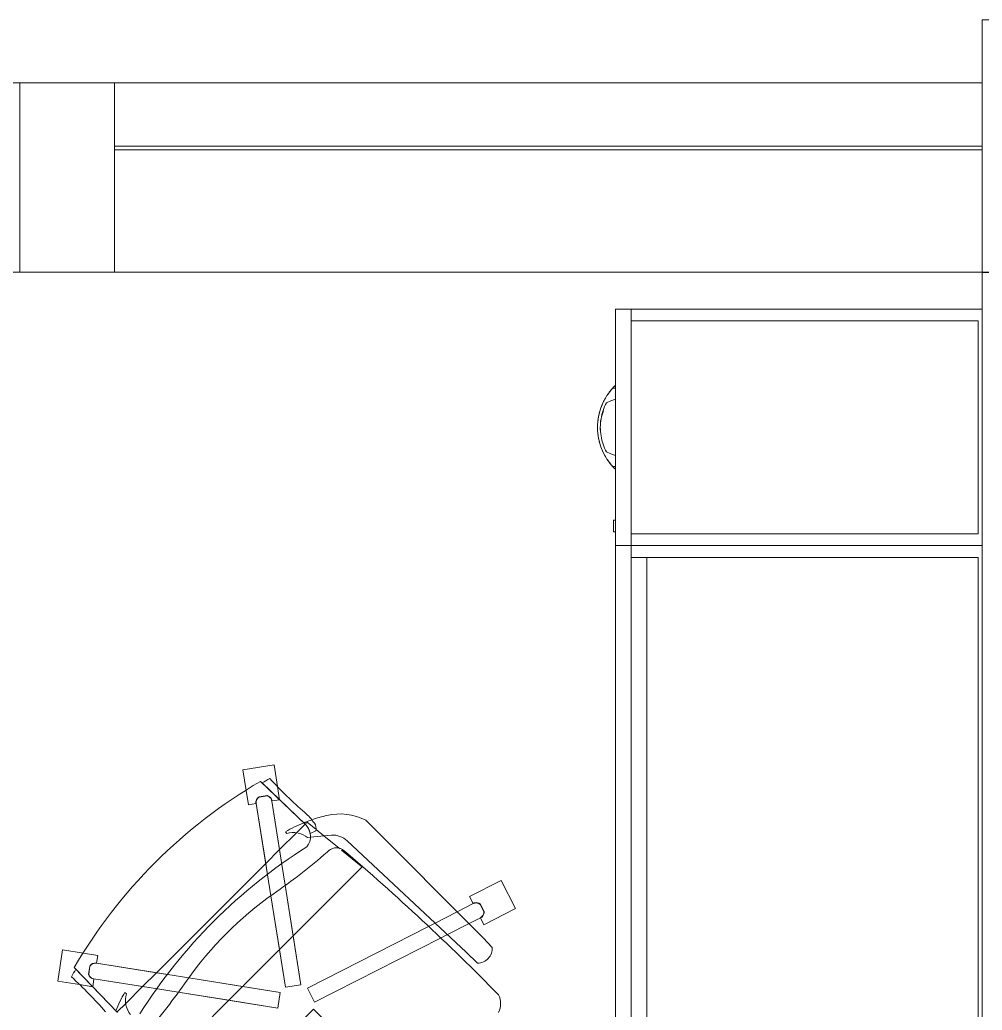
# Model space of a CAD drawing. Header units: inches. Extents: x 0 to 2535, y 0 to 2052.
# Drawn here: x 2038 to 2099, y 1988.7 to 2051.5 of the extents above; entities that cross this region are included whole.
import ezdxf

# ---------------------------------------------------------------- set-up
doc = ezdxf.new("R2010")
doc.units = ezdxf.units.IN
doc.header["$MEASUREMENT"] = 0
for name, color, linetype, lineweight in [('_700_INTERIORS', 7, 'Continuous', 9), ('A-DETL', 90, 'Continuous', 9), ('CORE', 7, 'Continuous', 9), ('I-FURN', 30, 'Continuous', 9), ('I-FURN-PNLS', 30, 'Continuous', 9), ('I-WALL', 2, 'Continuous', 13), ('Victor Bldg - 7th Floor_LINK_dwg', 8, 'Continuous', 9), ('WINDOWS', 7, 'Continuous', 9)]:
    doc.layers.add(name, color=color, linetype=linetype, lineweight=lineweight)

# ---------------------------------------------------------------- blocks, each defined once
blk = doc.blocks.new('Victor Bldg - 7th Floor_LINK_dwg-6972240-Level 07  POWER _ SIGNAL')
at = {"layer": '_700_INTERIORS'}
blk.add_line((2097.94, 2035.5), (2102.815, 2035.5), dxfattribs=at)
at = {"layer": 'CORE', "flags": 128}
blk.add_lwpolyline([(2119, 2035.5), (2099, 2035.5), (2099, 2051.5), (2163, 2051.5), (2163, 2035.5), (2143, 2035.5)], dxfattribs=at)
at = {"layer": 'WINDOWS'}
for p, q in [((2099, 2047.5), (1983, 2047.5)), ((2099, 2043.5), (2044, 2043.5)), ((2099, 2043.25), (2044, 2043.25)), ((2099, 2035.5), (1983, 2035.5))]:
    blk.add_line(p, q, dxfattribs=at)
at = {"layer": 'WINDOWS', "flags": 128}
blk.add_lwpolyline([(2038, 2035.5), (2038, 2047.5), (2044, 2047.5), (2044, 2035.5)], close=True, dxfattribs=at)
blk = doc.blocks.new('Zira Wksta 12 - Type 1-V49-Level 07  POWER _ SIGNAL')
at = {"layer": 'I-FURN'}
for p, q in [((-24.173, 93.98), (-24, 93.98)), ((-24.173, 93.98), (-24, 93.98)), ((-24.173, 93.98), (-24, 93.98)), ((-24, 93.987), (-24.167, 93.987)), ((-24, 93.987), (-24.167, 93.987)), ((-24, 93.987), (-24.167, 93.987)), ((-24, 94.124), (-24, 94.157)), ((-24, 94.157), (-24, 94.131)), ((-24, 94.104), (-24, 94.157)), ((-24, 94.157), (-24, 94.114)), ((-24, 94.104), (-24, 94.157)), ((-24, 94.157), (-24, 94.114)), ((-24, 94.131), (-24, 94.114)), ((-24, 94.104), (-24, 94.124)), ((-24, 94.114), (-24, 94.012)), ((-24, 94.114), (-24, 94.012)), ((-24, 94.114), (-24, 94.012)), ((-24, 94.012), (-24, 94.104)), ((-24, 94.012), (-24, 94.104)), ((-24, 94.012), (-24, 94.104)), ((-24, 93.98), (-24, 94.012)), ((-24, 94.012), (-24, 93.987)), ((-24, 93.98), (-24, 94.012)), ((-24, 94.012), (-24, 93.987)), ((-24, 93.98), (-24, 94.012)), ((-24, 94.012), (-24, 93.987)), ((-24, 93.98), (-24, 93.291)), ((-24, 93.639), (-24, 93.98)), ((-24, 93.98), (-24, 93.291)), ((-24, 93.639), (-24, 93.98)), ((-24, 93.98), (-24, 93.291)), ((-24, 93.639), (-24, 93.98)), ((-24, 93.291), (-24, 93.636)), ((-24, 93.291), (-24, 93.636)), ((-24, 93.291), (-24, 93.636)), ((-24.561, 93.059), (-24.281, 93.175)), ((-24.561, 93.059), (-24.281, 93.175)), ((-24.561, 93.059), (-24.281, 93.175)), ((-24.281, 93.175), (-24, 93.291)), ((-24.281, 93.175), (-24, 93.291)), ((-24.281, 93.175), (-24, 93.291)), ((-24.281, 89.825), (-24.561, 89.941)), ((-24.561, 89.941), (-24.281, 89.825)), ((-24.281, 89.825), (-24.561, 89.941)), ((-24.281, 89.825), (-24.561, 89.941)), ((-24, 89.709), (-24.281, 89.825)), ((-24.281, 89.825), (-24, 89.709)), ((-24, 89.709), (-24.281, 89.825)), ((-24, 89.709), (-24.281, 89.825)), ((-24, 89.364), (-24, 89.709)), ((-24, 89.709), (-24, 89.02)), ((-24, 89.364), (-24, 89.709)), ((-24, 89.709), (-24, 89.02)), ((-24, 89.364), (-24, 89.709)), ((-24, 89.709), (-24, 89.02)), ((-24, 89.02), (-24, 89.361)), ((-24, 89.02), (-24, 89.361)), ((-24, 89.02), (-24, 89.361)), ((-24, 89.02), (-24.173, 89.02)), ((-24, 89.02), (-24.173, 89.02)), ((-24, 89.02), (-24.173, 89.02)), ((-24.167, 89.013), (-24, 89.013)), ((-24.167, 89.013), (-24, 89.013)), ((-24.167, 89.013), (-24, 89.013)), ((-24, 88.988), (-24, 89.02)), ((-24, 88.988), (-24, 89.02)), ((-24, 88.988), (-24, 89.02)), ((-24, 89.013), (-24, 88.988)), ((-24, 89.013), (-24, 88.988)), ((-24, 89.013), (-24, 88.988)), ((-24, 88.988), (-24, 88.886)), ((-24, 88.896), (-24, 88.988)), ((-24, 88.988), (-24, 88.952)), ((-24, 88.941), (-24, 88.988)), ((-24, 88.988), (-24, 88.886)), ((-24, 88.896), (-24, 88.988)), ((-24, 88.952), (-24, 88.918)), ((-24, 88.896), (-24, 88.941)), ((-24, 88.918), (-24, 88.886)), ((-24, 88.859), (-24, 88.896)), ((-24, 88.859), (-24, 88.896)), ((-24, 88.843), (-24, 88.896)), ((-24, 88.886), (-24, 88.855)), ((-24, 88.886), (-24, 88.869)), ((-24, 88.886), (-24, 88.843)), ((-24, 88.869), (-24, 88.855)), ((-24, 88.843), (-24, 88.859)), ((-24, 88.843), (-24, 88.859)), ((-24, 88.855), (-24, 88.846)), ((-24, 88.855), (-24, 88.846)), ((-24, 88.846), (-24, 88.843)), ((-24, 88.846), (-24, 88.843)), ((-45.633, 70.112), (-47.609, 69.799)), ((-45.633, 70.112), (-47.609, 69.799)), ((-47.609, 69.799), (-47.399, 68.471)), ((-47.609, 69.799), (-47.399, 68.471)), ((-45.415, 68.734), (-45.633, 70.112)), ((-45.415, 68.734), (-45.633, 70.112)), ((-43.651, 66.325), (-46.501, 69.06)), ((-47.399, 68.471), (-47.257, 67.577)), ((-47.399, 68.471), (-47.257, 67.577)), ((-46.394, 68.957), (-43.651, 66.325)), ((-45.281, 67.89), (-45.415, 68.734)), ((-45.281, 67.89), (-45.415, 68.734)), ((-46.583, 68.074), (-46.075, 68.154)), ((-46.583, 68.074), (-46.075, 68.154)), ((-46.081, 68.143), (-46.575, 68.065)), ((-46.081, 68.143), (-46.575, 68.065)), ((-45.287, 64.729), (-45.775, 67.812)), ((-45.137, 63.781), (-45.775, 67.812)), ((-45.759, 67.814), (-45.282, 67.89)), ((-45.759, 67.814), (-45.282, 67.89)), ((-47.257, 67.577), (-46.78, 67.652)), ((-47.257, 67.577), (-46.78, 67.652)), ((-46.763, 67.655), (-46.161, 63.855)), ((-46.763, 67.655), (-46.047, 63.134)), ((-32.372, 59.148), (-39.824, 66.601)), ((-43.686, 66.33), (-44.221, 65.795)), ((-43.573, 66.443), (-43.625, 66.391)), ((-43.412, 66.366), (-43.543, 66.473)), ((-43.008, 66.039), (-43.404, 66.36)), ((-43.344, 65.751), (-42.982, 65.92)), ((-42.471, 65.604), (-42.972, 66.01)), ((-44.221, 65.795), (-45.287, 64.729)), ((-44.911, 65.864), (-44.829, 65.748)), ((-43.495, 65.495), (-43.337, 65.512)), ((-43.337, 65.512), (-41.988, 65.655)), ((-41.503, 64.82), (-42.471, 65.604)), ((-41.002, 65.293), (-33.448, 58.237)), ((-45.287, 64.729), (-46.161, 63.855)), ((-45.137, 63.781), (-45.287, 64.729)), ((-41.444, 64.772), (-41.503, 64.82)), ((-40.105, 63.688), (-41.358, 64.703)), ((-46.161, 63.855), (-53.093, 56.923)), ((-46.161, 63.855), (-46.047, 63.134)), ((-44.93, 62.472), (-45.137, 63.781)), ((-44.93, 62.472), (-45.137, 63.781)), ((-44.422, 59.265), (-40.049, 63.638)), ((-40.046, 63.641), (-40.105, 63.688)), ((-46.047, 63.134), (-45.835, 61.796)), ((-46.047, 63.134), (-45.835, 61.796)), ((-44.422, 59.265), (-44.93, 62.472)), ((-43.93, 56.159), (-44.93, 62.472)), ((-31.233, 62.774), (-33.237, 61.753)), ((-31.233, 62.774), (-33.237, 61.753)), ((-30.325, 60.992), (-31.233, 62.774)), ((-30.325, 60.992), (-31.233, 62.774)), ((-45.835, 61.796), (-45.296, 58.391)), ((-45.835, 61.796), (-44.917, 56.003)), ((-33.237, 61.753), (-33.018, 61.323)), ((-33.237, 61.753), (-33.018, 61.323)), ((-33.01, 61.308), (-34.018, 60.794)), ((-33.01, 61.308), (-34.018, 60.794)), ((-32.336, 60.809), (-32.563, 61.255)), ((-32.336, 60.809), (-32.563, 61.255)), ((-32.557, 61.266), (-32.323, 60.808)), ((-32.557, 61.266), (-32.323, 60.808)), ((-32.329, 59.971), (-30.325, 60.992)), ((-32.329, 59.971), (-30.325, 60.992)), ((-34.018, 60.794), (-35.421, 60.079)), ((-34.018, 60.794), (-35.421, 60.079)), ((-33.274, 60.051), (-32.556, 60.416)), ((-33.274, 60.051), (-32.556, 60.416)), ((-32.549, 60.401), (-32.329, 59.971)), ((-32.549, 60.401), (-32.329, 59.971)), ((-35.851, 59.86), (-43.522, 55.951)), ((-35.851, 59.86), (-43.522, 55.951)), ((-35.421, 60.079), (-35.851, 59.86)), ((-35.421, 60.079), (-35.851, 59.86)), ((-34.643, 59.353), (-33.274, 60.051)), ((-34.643, 59.353), (-33.274, 60.051)), ((-45.296, 58.391), (-44.422, 59.265)), ((-43.93, 56.159), (-44.422, 59.265)), ((-43.068, 55.06), (-35.095, 59.123)), ((-43.068, 55.06), (-35.095, 59.123)), ((-35.095, 59.123), (-34.643, 59.353)), ((-35.095, 59.123), (-34.643, 59.353)), ((-31.802, 58.537), (-32.372, 59.148)), ((-45.296, 58.391), (-44.917, 56.003)), ((-59.037, 58.371), (-59.35, 56.395)), ((-59.037, 58.371), (-59.35, 56.395)), ((-57.709, 58.16), (-59.037, 58.371)), ((-57.709, 58.16), (-59.037, 58.371)), ((-56.815, 58.019), (-57.709, 58.16)), ((-56.815, 58.019), (-57.709, 58.16)), ((-56.891, 57.542), (-56.815, 58.019)), ((-56.891, 57.542), (-56.815, 58.019)), ((-47.593, 56.094), (-45.332, 58.354)), ((-33.448, 58.237), (-32.741, 57.53)), ((-58.298, 57.263), (-55.563, 54.413)), ((-55.563, 54.413), (-58.195, 57.155)), ((-57.392, 56.837), (-57.312, 57.345)), ((-57.392, 56.837), (-57.312, 57.345)), ((-57.303, 57.337), (-57.381, 56.843)), ((-57.303, 57.337), (-57.381, 56.843)), ((-53.093, 56.923), (-56.893, 57.525)), ((-52.373, 56.809), (-56.893, 57.525)), ((-57.128, 56.044), (-57.052, 56.52)), ((-57.128, 56.044), (-57.052, 56.52)), ((-57.05, 56.537), (-53.967, 56.049)), ((-57.05, 56.537), (-53.02, 55.899)), ((-53.093, 56.923), (-53.967, 56.049)), ((-52.373, 56.809), (-53.093, 56.923)), ((-51.034, 56.597), (-52.373, 56.809)), ((-51.034, 56.597), (-52.373, 56.809)), ((-47.629, 56.058), (-51.034, 56.597)), ((-45.241, 55.679), (-51.034, 56.597)), ((-59.35, 56.395), (-57.972, 56.177)), ((-59.35, 56.395), (-57.972, 56.177)), ((-57.972, 56.177), (-57.128, 56.043)), ((-57.972, 56.177), (-57.128, 56.043)), ((-53.967, 56.049), (-55.033, 54.983)), ((-53.967, 56.049), (-53.02, 55.899)), ((-53.02, 55.899), (-51.71, 55.691)), ((-53.02, 55.899), (-51.71, 55.691)), ((-48.503, 55.184), (-47.629, 56.058)), ((-45.241, 55.679), (-47.629, 56.058)), ((-44.917, 56.003), (-43.93, 56.159)), ((-44.917, 56.003), (-43.93, 56.159)), ((-43.522, 55.951), (-43.068, 55.06)), ((-43.522, 55.951), (-43.068, 55.06)), ((-54.986, 55.591), (-55.102, 55.672)), ((-51.71, 55.691), (-48.503, 55.184)), ((-51.71, 55.691), (-45.397, 54.692)), ((-45.397, 54.692), (-45.241, 55.679)), ((-45.397, 54.692), (-45.241, 55.679)), ((-55.033, 54.983), (-55.569, 54.447)), ((-52.876, 50.811), (-48.503, 55.184)), ((-48.503, 55.184), (-45.397, 54.692)), ((-43.14, 54.609), (-43.847, 53.902)), ((-43.14, 54.609), (-43.847, 53.902)), ((-36.897, 48.366), (-43.14, 54.609)), ((-36.897, 48.366), (-43.14, 54.609))]:
    blk.add_line(p, q, dxfattribs=at)
at = {"layer": 'I-FURN', "flags": 128}
for points in [[(-24, 93.291), (-24.281, 93.175), (-24.561, 93.059)], [(-24, 93.291), (-24.281, 93.175), (-24.561, 93.059)], [(-24, 93.291), (-24.281, 93.175), (-24.561, 93.059)], [(-24.561, 89.941), (-24.281, 89.825), (-24, 89.709)], [(-24.561, 89.941), (-24.281, 89.825), (-24, 89.709)]]:
    blk.add_lwpolyline(points, dxfattribs=at)
at = {"layer": 'I-FURN'}
for centre, radius, start, end in [((-21.447, 91.5), 3.685, 137.02895, 137.70289), ((-21.447, 91.5), 3.685, 137.02895, 137.70289), ((-21.447, 91.5), 3.685, 137.02895, 137.70289), ((-21.447, 91.5), 3.685, 137.03852, 137.56704), ((-21.447, 91.5), 3.685, 137.03852, 137.56704), ((-21.447, 91.5), 3.685, 137.03852, 137.56704), ((-21.447, 91.5), 3.685, 222.29711, 222.97105), ((-21.447, 91.5), 3.685, 222.29711, 222.97105), ((-21.447, 91.5), 3.685, 222.29711, 222.97105), ((-21.447, 91.5), 3.685, 222.43296, 222.96148), ((-21.447, 91.5), 3.685, 222.43296, 222.96148), ((-21.447, 91.5), 3.685, 222.43296, 222.96148), ((-29.906, 40.669), 32.885, 120.30746, 149.69597), ((-29.599, 40.358), 33.165, 119.44776, 120.42343), ((-25.848, 87.609), 27.198, 222.48818, 229.01435), ((-46.379, 67.722), 0.407, 120.16515, 189.83485), ((-46.379, 67.722), 0.407, 120.16515, 189.83485), ((-46.362, 67.719), 0.406, 162.04795, 189), ((-46.362, 67.719), 0.406, 162.04795, 175.52397), ((-46.362, 67.719), 0.406, 121.61986, 162.04795), ((-46.362, 67.719), 0.406, 121.61986, 162.04795), ((-46.177, 67.748), 0.406, 62.90411, 76.38014), ((-46.177, 67.748), 0.406, 49.42808, 76.38014), ((-46.161, 67.756), 0.407, 8.16515, 77.83485), ((-46.161, 67.756), 0.407, 8.16515, 77.83485), ((-46.177, 67.748), 0.406, 9, 62.90411), ((-46.177, 67.748), 0.406, 35.95205, 49.42808), ((-46.177, 67.748), 0.406, 22.47603, 35.95205), ((-46.177, 67.748), 0.406, 9, 22.47603), ((-46.362, 67.719), 0.406, 175.52397, 189), ((-46.139, 64.255), 3.739, 35.09358, 49.01435), ((-40.114, 57.534), 9.612, 108.99641, 111.49061), ((-40.114, 57.534), 9.612, 103.04781, 108.99641), ((-41.464, 63.358), 3.634, 63.17893, 103.04781), ((-40.114, 57.534), 9.612, 112.2631, 119.93341), ((-40.114, 57.534), 9.612, 111.63933, 112.07299), ((-44.381, 65.565), 1.054, 10.20015, 46.17861), ((-44.381, 65.565), 1.054, 320.95537, 46.17861), ((-43.581, 66.052), 0.613, 347.54268, 35.09358), ((-44.403, 64.433), 1.382, 79.01874, 107.94966), ((-44.403, 64.433), 1.382, 50.08783, 77.4248), ((-41.937, 64.271), 1.385, 47.80127, 92.10784), ((-25.52, 36.282), 33.832, 122.22846, 147.77154), ((-41.678, 64.088), 0.763, 59.23375, 140.76625), ((-140.947, -52.03), 153.519, 44.47495, 49.52132), ((-70.246, 97.016), 42.842, 304.97666, 310.76994), ((-32.965, 43.727), 22.194, 124.97666, 145.02334), ((-32.828, 60.963), 0.407, 76.03303, 117.83485), ((-32.828, 60.963), 0.407, 48.16515, 117.83485), ((-32.826, 60.946), 0.406, 90.04795, 117), ((-32.826, 60.946), 0.406, 49.61986, 117), ((-32.826, 60.946), 0.406, 49.61986, 90.04795), ((-32.828, 60.963), 0.407, 62.09909, 76.03303), ((-32.828, 60.963), 0.407, 48.16515, 62.09909), ((-32.741, 60.778), 0.406, 297, 4.38014), ((-32.741, 60.778), 0.406, 297, 310.47603), ((-32.728, 60.766), 0.407, 296.16515, 5.83485), ((-32.728, 60.766), 0.407, 296.16515, 310.09909), ((-32.741, 60.778), 0.406, 310.47603, 350.90411), ((-32.728, 60.766), 0.407, 310.09909, 324.03303), ((-32.728, 60.766), 0.407, 324.03303, 337.96697), ((-32.728, 60.766), 0.407, 337.96697, 351.90091), ((-32.741, 60.778), 0.406, 350.90411, 4.38014), ((-32.728, 60.766), 0.407, 351.90091, 5.83485), ((-32.756, 58.485), 0.956, 270.89014, 3.10986), ((-29.596, 40.361), 33.165, 149.57657, 150.55224), ((-56.96, 57.141), 0.407, 80.16515, 149.83485), ((-56.96, 57.141), 0.407, 80.16515, 149.83485), ((-56.957, 57.124), 0.406, 121.42808, 148.38014), ((-56.957, 57.124), 0.406, 121.42808, 148.38014), ((-56.957, 57.124), 0.406, 107.95205, 121.42808), ((-56.957, 57.124), 0.406, 107.95205, 121.42808), ((-56.957, 57.124), 0.406, 94.47603, 107.95205), ((-56.957, 57.124), 0.406, 94.47603, 107.95205), ((-56.957, 57.124), 0.406, 81, 94.47603), ((-56.957, 57.124), 0.406, 81, 94.47603), ((-76.847, 36.61), 27.198, 40.98565, 47.51182), ((-56.995, 56.923), 0.407, 192.16515, 261.83485), ((-56.995, 56.923), 0.407, 192.16515, 261.83485), ((-56.986, 56.938), 0.406, 193.61986, 207.09589), ((-56.986, 56.938), 0.406, 193.61986, 234.04795), ((-56.986, 56.938), 0.406, 207.09589, 234.04795), ((-56.986, 56.938), 0.406, 234.04795, 247.52397), ((-56.986, 56.938), 0.406, 234.04795, 261), ((-56.986, 56.938), 0.406, 247.52397, 261), ((-86.254, 81.008), 42.842, 319.23006, 325.02334), ((-46.772, 50.876), 9.612, 150.06659, 157.7369), ((-53.671, 55.165), 1.382, 162.05034, 190.98126), ((-32.593, 54.971), 1.314, 335.04325, 24.95675), ((-53.671, 55.165), 1.382, 192.5752, 219.91217)]:
    blk.add_arc(centre, radius, start, end, dxfattribs=at)
for points, knots in [([(-24.173, 89.02), (-24.325, 89.187), (-24.598, 89.55), (-24.903, 90.161), (-25.09, 90.818), (-25.174, 91.727), (-25.004, 92.635), (-24.599, 93.45), (-24.325, 93.813), (-24.173, 93.98)], [0, 0, 0, 0, 0.125, 0.25, 0.375, 0.5, 0.75, 0.875, 1, 1, 1, 1]), ([(-24.173, 89.02), (-24.325, 89.187), (-24.598, 89.55), (-24.903, 90.161), (-25.09, 90.818), (-25.174, 91.727), (-25.004, 92.635), (-24.599, 93.45), (-24.325, 93.813), (-24.173, 93.98)], [0, 0, 0, 0, 0.125, 0.25, 0.375, 0.5, 0.75, 0.875, 1, 1, 1, 1]), ([(-24, 94.157), (-24.001, 94.157), (-24.002, 94.156), (-24.004, 94.153), (-24.007, 94.151), (-24.009, 94.149), (-24.012, 94.145), (-24.016, 94.142), (-24.019, 94.139), (-24.023, 94.135), (-24.027, 94.131), (-24.032, 94.127), (-24.041, 94.118), (-24.048, 94.11), (-24.055, 94.104)], [0, 0, 0, 0, 0.125, 0.1875, 0.25, 0.3125, 0.375, 0.4375, 0.5, 0.5625, 0.625, 0.6875, 0.75, 1, 1, 1, 1]), ([(-24, 94.157), (-24.001, 94.157), (-24.002, 94.156), (-24.004, 94.153), (-24.007, 94.151), (-24.009, 94.149), (-24.012, 94.145), (-24.016, 94.142), (-24.019, 94.139), (-24.023, 94.135), (-24.027, 94.131), (-24.032, 94.127), (-24.041, 94.118), (-24.048, 94.11), (-24.055, 94.104)], [0, 0, 0, 0, 0.125, 0.1875, 0.25, 0.3125, 0.375, 0.4375, 0.5, 0.5625, 0.625, 0.6875, 0.75, 1, 1, 1, 1]), ([(-24, 94.157), (-24.001, 94.157), (-24.002, 94.156), (-24.004, 94.153), (-24.007, 94.151), (-24.009, 94.149), (-24.012, 94.145), (-24.016, 94.142), (-24.019, 94.139), (-24.023, 94.135), (-24.027, 94.131), (-24.032, 94.127), (-24.041, 94.118), (-24.048, 94.11), (-24.055, 94.104)], [0, 0, 0, 0, 0.125, 0.1875, 0.25, 0.3125, 0.375, 0.4375, 0.5, 0.5625, 0.625, 0.6875, 0.75, 1, 1, 1, 1]), ([(-24.045, 94.114), (-24.039, 94.119), (-24.031, 94.127), (-24.021, 94.137), (-24.016, 94.142), (-24.012, 94.146), (-24.009, 94.149), (-24.007, 94.151), (-24.004, 94.153), (-24.003, 94.155), (-24.001, 94.156), (-24, 94.157), (-24, 94.157)], [0, 0, 0, 0, 0.25, 0.375, 0.5, 0.5625, 0.625, 0.6875, 0.75, 0.8125, 0.875, 1, 1, 1, 1]), ([(-24.045, 94.114), (-24.039, 94.119), (-24.031, 94.127), (-24.021, 94.137), (-24.016, 94.142), (-24.012, 94.146), (-24.009, 94.149), (-24.007, 94.151), (-24.004, 94.153), (-24.003, 94.155), (-24.001, 94.156), (-24, 94.157), (-24, 94.157)], [0, 0, 0, 0, 0.25, 0.375, 0.5, 0.5625, 0.625, 0.6875, 0.75, 0.8125, 0.875, 1, 1, 1, 1]), ([(-24.045, 94.114), (-24.039, 94.119), (-24.031, 94.127), (-24.021, 94.137), (-24.016, 94.142), (-24.012, 94.146), (-24.009, 94.149), (-24.007, 94.151), (-24.004, 94.153), (-24.003, 94.155), (-24.001, 94.156), (-24, 94.157), (-24, 94.157)], [0, 0, 0, 0, 0.25, 0.375, 0.5, 0.5625, 0.625, 0.6875, 0.75, 0.8125, 0.875, 1, 1, 1, 1]), ([(-24.672, 93.283), (-24.727, 93.183), (-24.791, 93.055), (-24.846, 92.924), (-24.856, 92.898)], [0.15936451, 0.15936451, 0.15936451, 0.15936451, 0.22222222, 0.23762024, 0.23762024, 0.23762024, 0.23762024]), ([(-24.672, 93.283), (-24.727, 93.183), (-24.791, 93.055), (-24.846, 92.924), (-24.856, 92.898)], [0.15936451, 0.15936451, 0.15936451, 0.15936451, 0.22222222, 0.23762024, 0.23762024, 0.23762024, 0.23762024]), ([(-24.672, 93.283), (-24.727, 93.183), (-24.791, 93.055), (-24.846, 92.924), (-24.856, 92.898)], [0.15936451, 0.15936451, 0.15936451, 0.15936451, 0.22222222, 0.23762024, 0.23762024, 0.23762024, 0.23762024]), ([(-24.945, 92.66), (-24.973, 92.575), (-25.009, 92.449), (-25.04, 92.321), (-25.049, 92.28)], [0.28411479, 0.28411479, 0.28411479, 0.28411479, 0.33333333, 0.3562762, 0.3562762, 0.3562762, 0.3562762]), ([(-24.945, 92.66), (-24.973, 92.575), (-25.009, 92.449), (-25.04, 92.321), (-25.049, 92.28)], [0.28411479, 0.28411479, 0.28411479, 0.28411479, 0.33333333, 0.3562762, 0.3562762, 0.3562762, 0.3562762]), ([(-24.945, 92.66), (-24.973, 92.575), (-25.009, 92.449), (-25.04, 92.321), (-25.049, 92.28)], [0.28411479, 0.28411479, 0.28411479, 0.28411479, 0.33333333, 0.3562762, 0.3562762, 0.3562762, 0.3562762]), ([(-24.778, 92.564), (-24.836, 92.393), (-24.969, 91.866), (-24.969, 90.951), (-24.732, 90.259), (-24.561, 89.941)], [0.1666667, 0.1666667, 0.1666667, 0.1666667, 0.3333333, 0.6666667, 1, 1, 1, 1]), ([(-25.096, 92.017), (-25.106, 91.946), (-25.12, 91.819), (-25.127, 91.692), (-25.128, 91.636)], [0.40508035, 0.40508035, 0.40508035, 0.40508035, 0.44444444, 0.47528756, 0.47528756, 0.47528756, 0.47528756]), ([(-25.096, 92.017), (-25.106, 91.946), (-25.12, 91.819), (-25.127, 91.692), (-25.128, 91.636)], [0.40508035, 0.40508035, 0.40508035, 0.40508035, 0.44444444, 0.47528756, 0.47528756, 0.47528756, 0.47528756]), ([(-25.096, 92.017), (-25.106, 91.946), (-25.12, 91.819), (-25.127, 91.692), (-25.128, 91.636)], [0.40508035, 0.40508035, 0.40508035, 0.40508035, 0.44444444, 0.47528756, 0.47528756, 0.47528756, 0.47528756]), ([(-25.048, 90.72), (-25.04, 90.679), (-25.009, 90.552), (-24.976, 90.423), (-24.95, 90.336)], [0.64373131, 0.64373131, 0.64373131, 0.64373131, 0.66666667, 0.71591001, 0.71591001, 0.71591001, 0.71591001]), ([(-25.048, 90.72), (-25.04, 90.679), (-25.009, 90.552), (-24.976, 90.423), (-24.95, 90.336)], [0.64373131, 0.64373131, 0.64373131, 0.64373131, 0.66666667, 0.71591001, 0.71591001, 0.71591001, 0.71591001]), ([(-25.048, 90.72), (-25.04, 90.679), (-25.009, 90.552), (-24.976, 90.423), (-24.95, 90.336)], [0.64373131, 0.64373131, 0.64373131, 0.64373131, 0.66666667, 0.71591001, 0.71591001, 0.71591001, 0.71591001]), ([(-24.857, 90.102), (-24.808, 89.982), (-24.751, 89.851), (-24.678, 89.729), (-24.671, 89.718)], [0.76239192, 0.76239192, 0.76239192, 0.76239192, 0.83333333, 0.84070579, 0.84070579, 0.84070579, 0.84070579]), ([(-24.857, 90.102), (-24.808, 89.982), (-24.751, 89.851), (-24.678, 89.729), (-24.671, 89.718)], [0.76239192, 0.76239192, 0.76239192, 0.76239192, 0.83333333, 0.84070579, 0.84070579, 0.84070579, 0.84070579]), ([(-24.857, 90.102), (-24.808, 89.982), (-24.751, 89.851), (-24.678, 89.729), (-24.671, 89.718)], [0.76239192, 0.76239192, 0.76239192, 0.76239192, 0.83333333, 0.84070579, 0.84070579, 0.84070579, 0.84070579]), ([(-24.055, 88.896), (-24.048, 88.89), (-24.039, 88.881), (-24.029, 88.871), (-24.023, 88.865), (-24.019, 88.861), (-24.016, 88.858), (-24.012, 88.855), (-24.009, 88.851), (-24.007, 88.849), (-24.004, 88.847), (-24.002, 88.844), (-24.001, 88.843), (-24, 88.843)], [0, 0, 0, 0, 0.25, 0.375, 0.4375, 0.5, 0.5625, 0.625, 0.6875, 0.75, 0.8125, 0.875, 1, 1, 1, 1]), ([(-24.055, 88.896), (-24.048, 88.89), (-24.039, 88.881), (-24.029, 88.871), (-24.023, 88.865), (-24.019, 88.861), (-24.016, 88.858), (-24.012, 88.855), (-24.009, 88.851), (-24.007, 88.849), (-24.004, 88.847), (-24.002, 88.844), (-24.001, 88.843), (-24, 88.843)], [0, 0, 0, 0, 0.25, 0.375, 0.4375, 0.5, 0.5625, 0.625, 0.6875, 0.75, 0.8125, 0.875, 1, 1, 1, 1]), ([(-24.055, 88.896), (-24.048, 88.89), (-24.039, 88.881), (-24.029, 88.871), (-24.023, 88.865), (-24.019, 88.861), (-24.016, 88.858), (-24.012, 88.855), (-24.009, 88.851), (-24.007, 88.849), (-24.004, 88.847), (-24.002, 88.844), (-24.001, 88.843), (-24, 88.843)], [0, 0, 0, 0, 0.25, 0.375, 0.4375, 0.5, 0.5625, 0.625, 0.6875, 0.75, 0.8125, 0.875, 1, 1, 1, 1]), ([(-24, 88.843), (-24, 88.843), (-24.001, 88.844), (-24.003, 88.845), (-24.004, 88.847), (-24.007, 88.849), (-24.009, 88.851), (-24.012, 88.854), (-24.015, 88.857), (-24.018, 88.86), (-24.021, 88.863), (-24.025, 88.867), (-24.032, 88.874), (-24.039, 88.881), (-24.045, 88.886)], [0, 0, 0, 0, 0.125, 0.1875, 0.25, 0.3125, 0.375, 0.4375, 0.5, 0.5625, 0.625, 0.6875, 0.75, 1, 1, 1, 1]), ([(-24, 88.843), (-24, 88.843), (-24.001, 88.844), (-24.003, 88.845), (-24.004, 88.847), (-24.007, 88.849), (-24.009, 88.851), (-24.012, 88.854), (-24.015, 88.857), (-24.018, 88.86), (-24.021, 88.863), (-24.025, 88.867), (-24.032, 88.874), (-24.039, 88.881), (-24.045, 88.886)], [0, 0, 0, 0, 0.125, 0.1875, 0.25, 0.3125, 0.375, 0.4375, 0.5, 0.5625, 0.625, 0.6875, 0.75, 1, 1, 1, 1]), ([(-24, 88.843), (-24, 88.843), (-24.001, 88.844), (-24.003, 88.845), (-24.004, 88.847), (-24.007, 88.849), (-24.009, 88.851), (-24.012, 88.854), (-24.015, 88.857), (-24.018, 88.86), (-24.021, 88.863), (-24.025, 88.867), (-24.032, 88.874), (-24.039, 88.881), (-24.045, 88.886)], [0, 0, 0, 0, 0.125, 0.1875, 0.25, 0.3125, 0.375, 0.4375, 0.5, 0.5625, 0.625, 0.6875, 0.75, 1, 1, 1, 1])]:
    blk.add_open_spline(points, degree=3, knots=knots, dxfattribs=at)
for points in [[(-24.581, 93.439), (-24.462, 93.631), (-24.325, 93.813), (-24.173, 93.98)], [(-24.167, 93.987), (-24.303, 93.838), (-24.427, 93.678), (-24.537, 93.508)], [(-24.167, 93.987), (-24.303, 93.838), (-24.427, 93.678), (-24.537, 93.508)], [(-24.167, 93.987), (-24.303, 93.838), (-24.427, 93.678), (-24.537, 93.508)], [(-24.055, 94.104), (-24.069, 94.089), (-24.099, 94.059), (-24.129, 94.028), (-24.144, 94.012)], [(-24.055, 94.104), (-24.069, 94.089), (-24.099, 94.059), (-24.129, 94.028), (-24.144, 94.012)], [(-24.055, 94.104), (-24.069, 94.089), (-24.099, 94.059), (-24.129, 94.028), (-24.144, 94.012)], [(-24.143, 94.012), (-24.132, 94.024), (-24.11, 94.047), (-24.077, 94.082), (-24.055, 94.103), (-24.045, 94.114)], [(-24.143, 94.012), (-24.132, 94.024), (-24.11, 94.047), (-24.077, 94.082), (-24.055, 94.103), (-24.045, 94.114)], [(-24.143, 94.012), (-24.132, 94.024), (-24.11, 94.047), (-24.077, 94.082), (-24.055, 94.103), (-24.045, 94.114)], [(-24.561, 93.059), (-24.732, 92.742), (-24.969, 92.05), (-24.969, 90.951), (-24.732, 90.259), (-24.561, 89.941)], [(-24.561, 93.059), (-24.732, 92.742), (-24.969, 92.05), (-24.969, 90.951), (-24.732, 90.259), (-24.561, 89.941)], [(-24.883, 92.831), (-24.801, 93.043), (-24.708, 93.252), (-24.581, 93.439)], [(-24.778, 92.564), (-24.719, 92.734), (-24.647, 92.9), (-24.561, 93.059)], [(-24.561, 93.059), (-24.647, 92.9), (-24.719, 92.734), (-24.778, 92.564)], [(-24.778, 92.564), (-24.719, 92.734), (-24.647, 92.9), (-24.561, 93.059)], [(-24.778, 92.564), (-24.719, 92.734), (-24.647, 92.9), (-24.561, 93.059)], [(-24.586, 93.431), (-24.616, 93.382), (-24.645, 93.333), (-24.672, 93.283)], [(-24.586, 93.431), (-24.616, 93.382), (-24.645, 93.333), (-24.672, 93.283)], [(-24.586, 93.431), (-24.616, 93.382), (-24.645, 93.333), (-24.672, 93.283)], [(-25.069, 92.177), (-25.027, 92.4), (-24.96, 92.617), (-24.883, 92.831)], [(-24.894, 92.802), (-24.912, 92.755), (-24.929, 92.708), (-24.945, 92.66)], [(-24.894, 92.802), (-24.912, 92.755), (-24.929, 92.708), (-24.945, 92.66)], [(-24.894, 92.802), (-24.912, 92.755), (-24.929, 92.708), (-24.945, 92.66)], [(-24.91, 92.039), (-24.88, 92.217), (-24.822, 92.387), (-24.757, 92.555)], [(-24.91, 92.039), (-24.88, 92.217), (-24.822, 92.387), (-24.757, 92.555)], [(-24.91, 92.039), (-24.88, 92.217), (-24.822, 92.387), (-24.757, 92.555)], [(-24.857, 92.898), (-24.867, 92.872), (-24.877, 92.847), (-24.887, 92.821)], [(-24.857, 92.898), (-24.867, 92.872), (-24.877, 92.847), (-24.887, 92.821)], [(-24.857, 92.898), (-24.867, 92.872), (-24.877, 92.847), (-24.887, 92.821)], [(-25.069, 90.822), (-25.111, 91.046), (-25.157, 91.502), (-25.104, 91.951), (-25.06, 92.173)], [(-25.075, 92.144), (-25.083, 92.102), (-25.09, 92.06), (-25.096, 92.017)], [(-25.075, 92.144), (-25.083, 92.102), (-25.09, 92.06), (-25.096, 92.017)], [(-25.075, 92.144), (-25.083, 92.102), (-25.09, 92.06), (-25.096, 92.017)], [(-25.049, 92.28), (-25.056, 92.243), (-25.064, 92.207), (-25.071, 92.17)], [(-25.049, 92.28), (-25.056, 92.243), (-25.064, 92.207), (-25.071, 92.17)], [(-25.049, 92.28), (-25.056, 92.243), (-25.064, 92.207), (-25.071, 92.17)], [(-24.955, 91.5), (-24.955, 91.681), (-24.949, 91.865), (-24.91, 92.039)], [(-24.955, 91.5), (-24.955, 91.681), (-24.949, 91.865), (-24.91, 92.039)], [(-24.955, 91.5), (-24.955, 91.681), (-24.949, 91.865), (-24.91, 92.039)], [(-25.129, 91.635), (-25.133, 91.545), (-25.132, 91.455), (-25.127, 91.366)], [(-25.129, 91.635), (-25.133, 91.545), (-25.132, 91.455), (-25.127, 91.366)], [(-25.129, 91.635), (-25.133, 91.545), (-25.132, 91.455), (-25.127, 91.366)], [(-25.129, 91.365), (-25.125, 91.237), (-25.111, 91.11), (-25.092, 90.984)], [(-25.129, 91.365), (-25.125, 91.237), (-25.111, 91.11), (-25.092, 90.984)], [(-25.129, 91.365), (-25.125, 91.237), (-25.111, 91.11), (-25.092, 90.984)], [(-24.91, 90.961), (-24.94, 91.139), (-24.965, 91.322), (-24.971, 91.504)], [(-24.91, 90.961), (-24.94, 91.139), (-24.965, 91.322), (-24.971, 91.504)], [(-24.91, 90.961), (-24.94, 91.139), (-24.965, 91.322), (-24.971, 91.504)], [(-25.095, 90.982), (-25.089, 90.94), (-25.082, 90.898), (-25.075, 90.856)], [(-25.095, 90.982), (-25.089, 90.94), (-25.082, 90.898), (-25.075, 90.856)], [(-25.095, 90.982), (-25.089, 90.94), (-25.082, 90.898), (-25.075, 90.856)], [(-25.07, 90.829), (-25.064, 90.793), (-25.056, 90.756), (-25.048, 90.72)], [(-25.07, 90.829), (-25.064, 90.793), (-25.056, 90.756), (-25.048, 90.72)], [(-25.07, 90.829), (-25.064, 90.793), (-25.056, 90.756), (-25.048, 90.72)], [(-24.581, 89.561), (-24.7, 89.754), (-24.903, 90.161), (-25.027, 90.599), (-25.069, 90.822)], [(-24.778, 90.436), (-24.836, 90.607), (-24.875, 90.782), (-24.91, 90.961)], [(-24.778, 90.436), (-24.836, 90.607), (-24.875, 90.782), (-24.91, 90.961)], [(-24.778, 90.436), (-24.836, 90.607), (-24.875, 90.782), (-24.91, 90.961)], [(-24.561, 89.941), (-24.647, 90.1), (-24.719, 90.266), (-24.778, 90.436)], [(-24.561, 89.941), (-24.647, 90.1), (-24.719, 90.266), (-24.778, 90.436)], [(-24.561, 89.941), (-24.647, 90.1), (-24.719, 90.266), (-24.778, 90.436)], [(-24.945, 90.34), (-24.929, 90.292), (-24.913, 90.244), (-24.896, 90.197)], [(-24.945, 90.34), (-24.929, 90.292), (-24.913, 90.244), (-24.896, 90.197)], [(-24.945, 90.34), (-24.929, 90.292), (-24.913, 90.244), (-24.896, 90.197)], [(-24.887, 90.179), (-24.877, 90.153), (-24.867, 90.127), (-24.857, 90.102)], [(-24.887, 90.179), (-24.877, 90.153), (-24.867, 90.127), (-24.857, 90.102)], [(-24.887, 90.179), (-24.877, 90.153), (-24.867, 90.127), (-24.857, 90.102)], [(-24.672, 89.717), (-24.644, 89.667), (-24.614, 89.619), (-24.582, 89.572)], [(-24.672, 89.717), (-24.644, 89.667), (-24.614, 89.619), (-24.582, 89.572)], [(-24.672, 89.717), (-24.644, 89.667), (-24.614, 89.619), (-24.582, 89.572)], [(-24.173, 89.02), (-24.325, 89.187), (-24.462, 89.369), (-24.581, 89.561)], [(-24.537, 89.492), (-24.427, 89.322), (-24.303, 89.162), (-24.167, 89.013)], [(-24.537, 89.492), (-24.427, 89.322), (-24.303, 89.162), (-24.167, 89.013)], [(-24.537, 89.492), (-24.427, 89.322), (-24.303, 89.162), (-24.167, 89.013)], [(-24.144, 88.988), (-24.129, 88.972), (-24.099, 88.941), (-24.069, 88.911), (-24.055, 88.896)], [(-24.144, 88.988), (-24.129, 88.972), (-24.099, 88.941), (-24.069, 88.911), (-24.055, 88.896)], [(-24.144, 88.988), (-24.129, 88.972), (-24.099, 88.941), (-24.069, 88.911), (-24.055, 88.896)], [(-24.045, 88.886), (-24.055, 88.897), (-24.077, 88.918), (-24.11, 88.953), (-24.132, 88.976), (-24.143, 88.988)], [(-24.045, 88.886), (-24.055, 88.897), (-24.077, 88.918), (-24.11, 88.953), (-24.132, 88.976), (-24.143, 88.988)], [(-24.045, 88.886), (-24.055, 88.897), (-24.077, 88.918), (-24.11, 88.953), (-24.132, 88.976), (-24.143, 88.988)]]:
    blk.add_open_spline(points, degree=3, dxfattribs=at)
at = {"layer": 'I-FURN-PNLS'}
for p, q in [((-24, 84), (-24, 99)), ((-24, 99), (-0.75, 99)), ((-0.75, 99), (-24, 99)), ((-24, 99), (-24, 84)), ((-24, 84), (-24, 99)), ((-24, 99), (-0.75, 99)), ((-24, 84), (-24, 99)), ((-24, 99), (-24, 93.98)), ((-23, 99), (-24, 99)), ((-23, 99), (-24, 99)), ((-24, 93.98), (-24, 99)), ((-24, 99), (-24, 93.98)), ((-24, 93.98), (-24, 99)), ((-24, 99), (-24, 93.98)), ((-23, 99), (-24, 99)), ((-23, 99), (-24, 99)), ((-23, 99), (-24, 99)), ((-23, 99), (-24, 99)), ((-23, 99), (-24, 99)), ((-24, 99), (-24, 93.98)), ((-24, 93.98), (-24, 99)), ((-24, 99), (-23, 99)), ((-23, 98.25), (-23, 99)), ((-23, 99), (-23, 84)), ((-23, 98.25), (-23, 99)), ((-23, 99), (-23, 98.25)), ((-23, 98.25), (-23, 99)), ((-23, 99), (-23, 98.25)), ((-23, 98.25), (-23, 99)), ((-23, 99), (-23, 84)), ((-0.75, 99), (-23, 99)), ((-23, 99), (-23, 98.25)), ((-23, 98.25), (-23, 99)), ((-23, 99), (-0.75, 99)), ((-1, 98.25), (-23, 98.25)), ((-23, 98.25), (-23, 84.75)), ((-23, 84.75), (-23, 98.25)), ((-23, 98.25), (-1, 98.25)), ((-23, 84.75), (-23, 98.25)), ((-23, 84.75), (-23, 98.25)), ((-23, 98.25), (-23, 84.75)), ((-23, 84.75), (-23, 98.25)), ((-23, 98.25), (-23, 84.75)), ((-23, 84.75), (-23, 98.25)), ((-23, 98.25), (-1, 98.25)), ((-1, 98.25), (-23, 98.25)), ((-1, 84.75), (-1, 98.25)), ((-1, 98.25), (-1, 84.75)), ((-1, 98.25), (-1, 84.75)), ((-1, 84.75), (-1, 98.25)), ((-24, 93.98), (-24, 93.291)), ((-24, 93.291), (-24, 93.98)), ((-24, 93.98), (-24, 93.291)), ((-24, 93.291), (-24, 93.98)), ((-24, 93.98), (-24, 93.291)), ((-24, 93.98), (-24, 93.291)), ((-24, 93.291), (-24, 93.98)), ((-24, 93.291), (-24, 89.709)), ((-24, 89.709), (-24, 93.291)), ((-24, 93.291), (-24, 89.709)), ((-24, 89.709), (-24, 93.291)), ((-24, 93.291), (-24, 89.709)), ((-24, 93.291), (-24, 89.709)), ((-24, 89.709), (-24, 93.291)), ((-24, 89.709), (-24, 89.02)), ((-24, 89.02), (-24, 89.709)), ((-24, 89.709), (-24, 89.02)), ((-24, 89.02), (-24, 89.709)), ((-24, 89.709), (-24, 89.02)), ((-24, 89.709), (-24, 89.02)), ((-24, 89.02), (-24, 89.709)), ((-24, 89.02), (-24, 84)), ((-24, 84), (-24, 89.02)), ((-24, 89.02), (-24, 85.515)), ((-24, 84), (-24, 89.02)), ((-24, 89.02), (-24, 84)), ((-24, 89.02), (-24, 85.515)), ((-24, 85.515), (-24, 89.02)), ((-24, 85.625), (-24.125, 85.625)), ((-24.125, 85.625), (-24.125, 85.515)), ((-24.125, 84.875), (-24.125, 85.625)), ((-24.125, 85.515), (-24.125, 85.25)), ((-24, 85.625), (-24, 84.875)), ((-24, 85.515), (-24, 85.625)), ((-24, 85.515), (-24, 84.985)), ((-24, 85.515), (-24, 84.985)), ((-24, 84.985), (-24, 85.515)), ((-24, 85.437), (-24, 85.515)), ((-24, 85.347), (-24, 85.437)), ((-24.125, 85.25), (-24.125, 84.985)), ((-24.125, 84.985), (-24.125, 84.875)), ((-24.125, 84.875), (-24, 84.875)), ((-24, 85.25), (-24, 85.347)), ((-24, 85.062), (-24, 85.25)), ((-24, 84.985), (-24, 85.062)), ((-24, 84.985), (-24, 84)), ((-24, 84.985), (-24, 84)), ((-24, 84), (-24, 84.985)), ((-24, 84.875), (-24, 84.985)), ((-23, 84.75), (-1, 84.75)), ((-1, 84.75), (-23, 84.75)), ((-23, 84), (-23, 84.75)), ((-23, 84), (-23, 84.75)), ((-23, 84.75), (-23, 84)), ((-23, 84), (-23, 84.75)), ((-23, 84.75), (-23, 84)), ((-23, 84), (-23, 84.75)), ((-1, 84.75), (-23, 84.75)), ((-23, 84.75), (-23, 84)), ((-23, 84), (-23, 84.75)), ((-23, 84.75), (-1, 84.75)), ((-0.75, 84), (-24, 84)), ((-24, 84), (-0.75, 84)), ((-0.75, 84), (-24, 84)), ((-24, 84), (-23, 84)), ((-23, 84), (-24, 84)), ((-24, 84), (-23, 84)), ((-23, 84), (-24, 84)), ((-24, 84), (-23, 84)), ((-23, 84), (-24, 84)), ((-24, 84), (-23, 84)), ((-23, 84), (-24, 84)), ((-24, 36), (-24, 84)), ((-24, 84), (-0.75, 84)), ((-0.75, 84), (-24, 84)), ((-24, 84), (-24, 36)), ((-24, 36), (-24, 84)), ((-24, 84), (-0.75, 84)), ((-23, 84), (-24, 84)), ((-24, 84), (-24, 36)), ((-24, 36), (-24, 84)), ((-24, 84), (-23, 84)), ((-23, 84), (-0.75, 84)), ((-0.75, 84), (-23, 84)), ((-23, 83.25), (-23, 84)), ((-23, 84), (-23, 83.25)), ((-0.75, 84), (-23, 84)), ((-23, 84), (-23, 83.25)), ((-23, 83.25), (-23, 84)), ((-23, 84), (-0.75, 84)), ((-23, 36.75), (-23, 83.25)), ((-23, 83.25), (-23, 36.75)), ((-22, 83.25), (-23, 83.25)), ((-22, 83.25), (-23, 83.25)), ((-1, 83.25), (-23, 83.25)), ((-23, 83.25), (-23, 36.75)), ((-23, 36.75), (-23, 83.25)), ((-23, 83.25), (-1, 83.25)), ((-23, 36.75), (-23, 83.25)), ((-23, 83.25), (-23, 36.75)), ((-23, 83.25), (-1, 83.25)), ((-1, 83.25), (-23, 83.25)), ((-22, 36.75), (-22, 83.25)), ((-22, 83.25), (-22, 36.75)), ((-1, 83.25), (-22, 83.25)), ((-1, 83.25), (-22, 83.25)), ((-22, 36.75), (-22, 83.25)), ((-22, 83.25), (-22, 36.75)), ((-1, 36.75), (-1, 83.25)), ((-1, 83.25), (-1, 36.75)), ((-1, 36.75), (-1, 83.25)), ((-1, 83.25), (-1, 36.75)), ((-1, 83.25), (-1, 36.75)), ((-1, 36.75), (-1, 83.25))]:
    blk.add_line(p, q, dxfattribs=at)

msp = doc.modelspace()

# ---------------------------------------------------------------- linework, layer by layer
at = {"layer": 'A-DETL'}
msp.add_line((2497, 2035.5), (1324, 2035.5), dxfattribs=at)
at = {"layer": 'I-WALL', "color": 8, "lineweight": 20}
for p, q in [((2099, 2035.473), (2099, 1829.314)), ((2104, 2035.473), (2099, 2035.473))]:
    msp.add_line(p, q, dxfattribs=at)

# ---------------------------------------------------------------- block references
at = {"layer": 'I-FURN'}
msp.add_blockref('Zira Wksta 12 - Type 1-V49-Level 07  POWER _ SIGNAL', (2099.75, 1934.167), dxfattribs=at)
at = {"layer": 'Victor Bldg - 7th Floor_LINK_dwg', "color": 7}
msp.add_blockref('Victor Bldg - 7th Floor_LINK_dwg-6972240-Level 07  POWER _ SIGNAL', (0, 0), dxfattribs=at)

doc.saveas('drawing.dxf')
